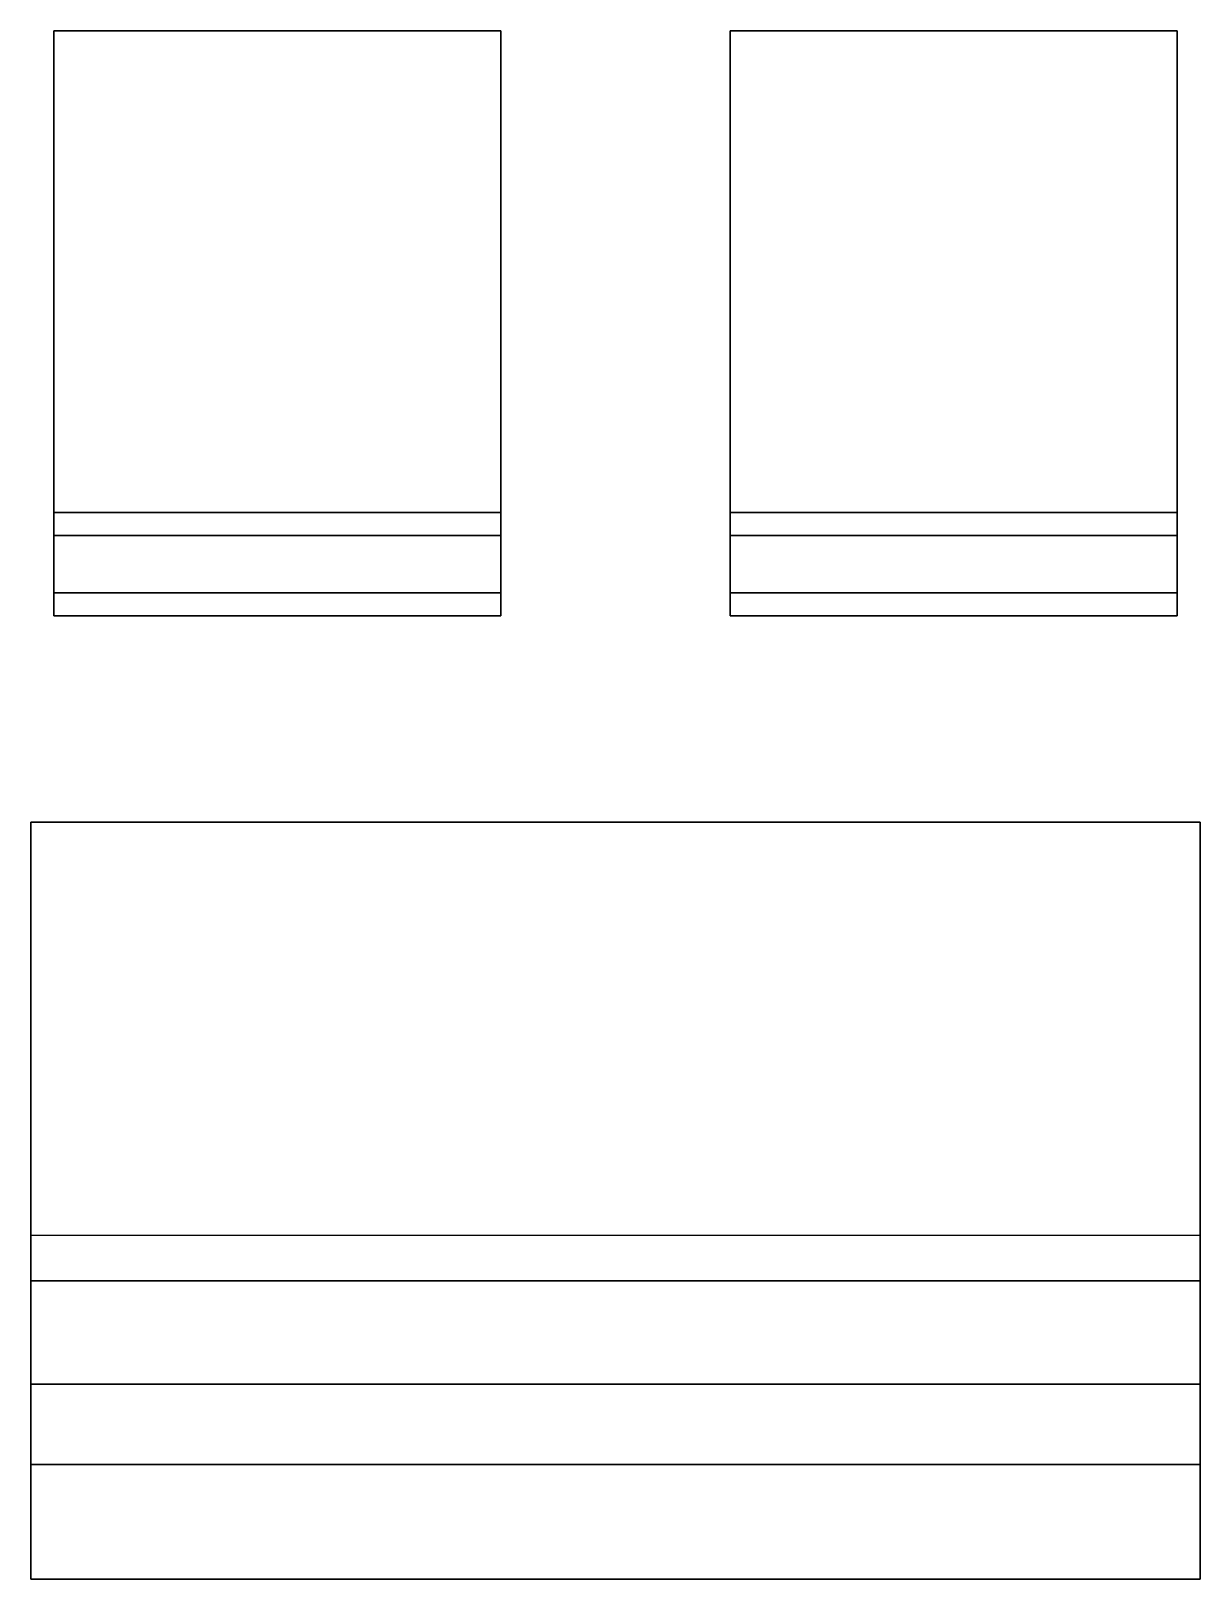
# Model space of a CAD drawing. Extents: x -0.51 to 0.51, y -0.89 to 0.46.
import ezdxf

# ---------------------------------------------------------------- set-up
doc = ezdxf.new("R2010")
doc.units = 0
doc.layers.add('SEATS', color=3, linetype='CONTINUOUS')

msp = doc.modelspace()

# ---------------------------------------------------------------- linework, layer by layer
at = {"layer": 'SEATS'}
for points in [[(-0.49, 0.46, 0.63), (-0.1, 0.46, 0.63), (-0.1, 0.46, 0.35), (-0.49, 0.46, 0.35)], [(-0.49, 0.46, 0.35), (-0.49, -0.03, 0.35), (-0.49, -0.03, 0.63), (-0.49, 0.46, 0.63)], [(-0.49, 0.04, 0.63), (-0.1, 0.04, 0.63), (-0.1, 0.46, 0.63), (-0.49, 0.46, 0.63)], [(-0.1, 0.46, 0.63), (-0.1, -0.03, 0.63), (-0.1, -0.03, 0.35), (-0.1, 0.46, 0.35)], [(0.1, 0.04, 0.63), (0.49, 0.04, 0.63), (0.49, 0.46, 0.63), (0.1, 0.46, 0.63)], [(0.1, 0.46, 0.63), (0.49, 0.46, 0.63), (0.49, 0.46, 0.35), (0.1, 0.46, 0.35)], [(0.1, 0.46, 0.35), (0.1, -0.03, 0.35), (0.1, -0.03, 0.63), (0.1, 0.46, 0.63)], [(0.49, 0.46, 0.63), (0.49, -0.03, 0.63), (0.49, -0.03, 0.35), (0.49, 0.46, 0.35)], [(-0.49, 0.04, 0.63), (-0.49, -0.03, 0.63), (-0.49, -0.05, 1.16), (-0.49, 0.02, 1.16)], [(-0.49, 0.02, 1.16), (-0.1, 0.02, 1.16), (-0.1, 0.04, 0.63), (-0.49, 0.04, 0.63)], [(-0.1, 0.02, 1.16), (-0.1, -0.05, 1.16), (-0.1, -0.03, 0.63), (-0.1, 0.04, 0.63)], [(0.1, 0.04, 0.63), (0.1, -0.03, 0.63), (0.1, -0.05, 1.16), (0.1, 0.02, 1.16)], [(0.1, 0.02, 1.16), (0.49, 0.02, 1.16), (0.49, 0.04, 0.63), (0.1, 0.04, 0.63)], [(0.49, 0.02, 1.16), (0.49, -0.05, 1.16), (0.49, -0.03, 0.63), (0.49, 0.04, 0.63)], [(-0.49, -0.05, 1.16), (-0.1, -0.05, 1.16), (-0.1, 0.02, 1.16), (-0.49, 0.02, 1.16)], [(0.1, -0.05, 1.16), (0.49, -0.05, 1.16), (0.49, 0.02, 1.16), (0.1, 0.02, 1.16)], [(-0.49, -0.03, 0.63), (-0.1, -0.03, 0.63), (-0.1, -0.05, 1.16), (-0.49, -0.05, 1.16)], [(-0.49, -0.03, 0.35), (-0.1, -0.03, 0.35), (-0.1, -0.03, 0.63), (-0.49, -0.03, 0.63)], [(0.1, -0.03, 0.35), (0.49, -0.03, 0.35), (0.49, -0.03, 0.63), (0.1, -0.03, 0.63)], [(0.1, -0.03, 0.63), (0.49, -0.03, 0.63), (0.49, -0.05, 1.16), (0.1, -0.05, 1.16)], [(-0.51, -0.63, 0.63), (0.51, -0.63, 0.63), (0.51, -0.23, 0.63), (-0.51, -0.23, 0.63)], [(-0.51, -0.23, 0.35), (-0.51, -0.59, 0.35), (-0.51, -0.72, 0.63), (-0.51, -0.23, 0.63)], [(-0.51, -0.23, 0.63), (0.51, -0.23, 0.63), (0.51, -0.23, 0.35), (-0.51, -0.23, 0.35)], [(0.51, -0.23, 0.63), (0.51, -0.72, 0.63), (0.51, -0.59, 0.35), (0.51, -0.23, 0.35)], [(-0.51, -0.59, 0.35), (0.51, -0.59, 0.35), (0.51, -0.72, 0.63), (-0.51, -0.72, 0.63)], [(-0.51, -0.79, 1.19), (0.51, -0.79, 1.19), (0.51, -0.63, 0.63), (-0.51, -0.63, 0.63)], [(-0.51, -0.63, 0.63), (-0.51, -0.72, 0.63), (-0.51, -0.89, 1.19), (-0.51, -0.79, 1.19)], [(0.51, -0.79, 1.19), (0.51, -0.89, 1.19), (0.51, -0.72, 0.63), (0.51, -0.63, 0.63)], [(-0.51, -0.72, 0.63), (0.51, -0.72, 0.63), (0.51, -0.89, 1.19), (-0.51, -0.89, 1.19)], [(-0.51, -0.89, 1.19), (0.51, -0.89, 1.19), (0.51, -0.79, 1.19), (-0.51, -0.79, 1.19)]]:
    msp.add_3dface(points, dxfattribs=at)

doc.saveas('drawing.dxf')
